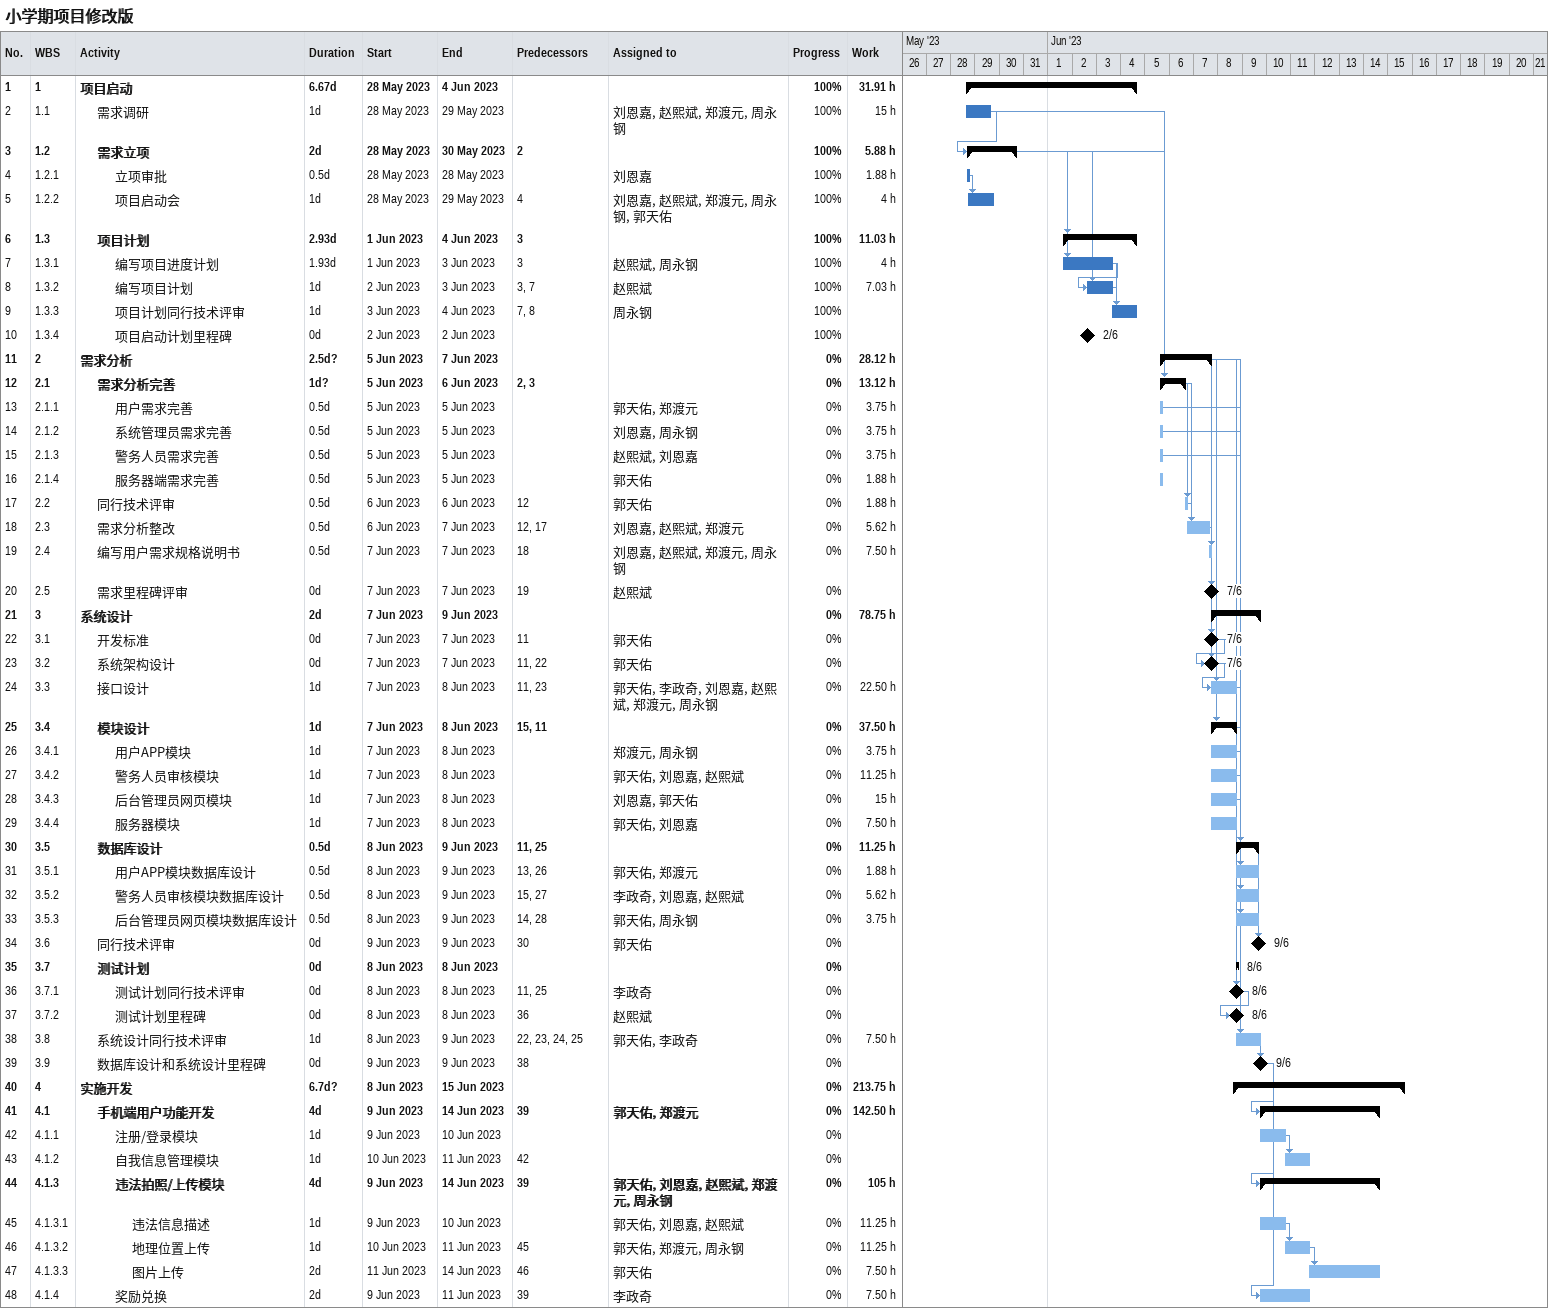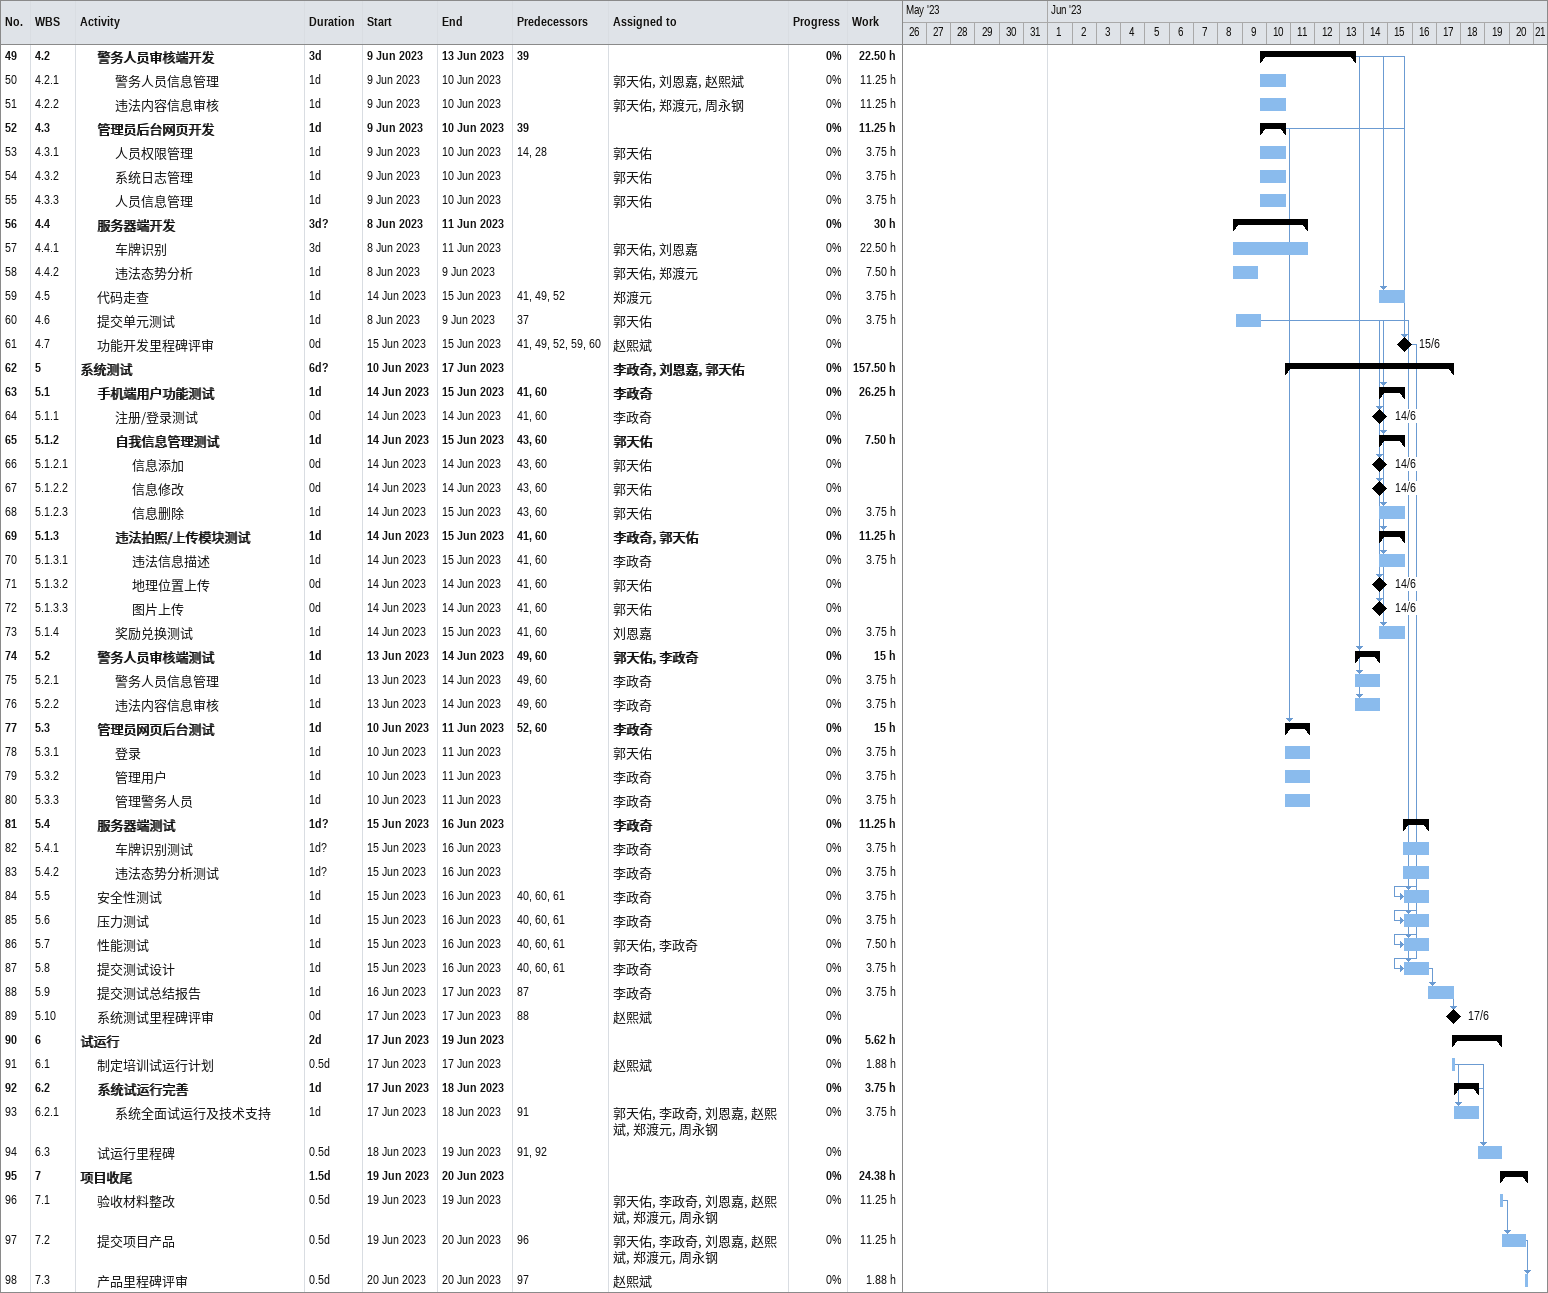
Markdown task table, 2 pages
小学期项目修改版

| ID | WBS | Task | Duration | Start | Finish | Predecessors | Resources | % complete | Work (h) |
|---|---|---|---|---|---|---|---|---|---|
| 1 | 1 | **项目启动** | 6.67d | 2023-05-28 | 2023-06-04 |  |  | 100 | 31.91 |
| 2 | 1.1 | 需求调研 | 1d | 2023-05-28 | 2023-05-29 |  | 刘恩嘉, 赵熙斌, 郑渡元, 周永钢 | 100 | 15 |
| 3 | 1.2 | **需求立项** | 2d | 2023-05-28 | 2023-05-30 | 2 |  | 100 | 5.88 |
| 4 | 1.2.1 | 立项审批 | 0.5d | 2023-05-28 | 2023-05-28 |  | 刘恩嘉 | 100 | 1.88 |
| 5 | 1.2.2 | 项目启动会 | 1d | 2023-05-28 | 2023-05-29 | 4 | 刘恩嘉, 赵熙斌, 郑渡元, 周永钢, 郭天佑 | 100 | 4 |
| 6 | 1.3 | **项目计划** | 2.93d | 2023-06-01 | 2023-06-04 | 3 |  | 100 | 11.03 |
| 7 | 1.3.1 | 编写项目进度计划 | 1.93d | 2023-06-01 | 2023-06-03 | 3 | 赵熙斌, 周永钢 | 100 | 4 |
| 8 | 1.3.2 | 编写项目计划 | 1d | 2023-06-02 | 2023-06-03 | 3, 7 | 赵熙斌 | 100 | 7.03 |
| 9 | 1.3.3 | 项目计划同行技术评审 | 1d | 2023-06-03 | 2023-06-04 | 7, 8 | 周永钢 | 100 |  |
| 10 | 1.3.4 | 项目启动计划里程碑 | 0d | 2023-06-02 | 2023-06-02 |  |  | 100 |  |
| 11 | 2 | **需求分析** | 2.5d? | 2023-06-05 | 2023-06-07 |  |  | 0 | 28.12 |
| 12 | 2.1 | **需求分析完善** | 1d? | 2023-06-05 | 2023-06-06 | 2, 3 |  | 0 | 13.12 |
| 13 | 2.1.1 | 用户需求完善 | 0.5d | 2023-06-05 | 2023-06-05 |  | 郭天佑, 郑渡元 | 0 | 3.75 |
| 14 | 2.1.2 | 系统管理员需求完善 | 0.5d | 2023-06-05 | 2023-06-05 |  | 刘恩嘉, 周永钢 | 0 | 3.75 |
| 15 | 2.1.3 | 警务人员需求完善 | 0.5d | 2023-06-05 | 2023-06-05 |  | 赵熙斌, 刘恩嘉 | 0 | 3.75 |
| 16 | 2.1.4 | 服务器端需求完善 | 0.5d | 2023-06-05 | 2023-06-05 |  | 郭天佑 | 0 | 1.88 |
| 17 | 2.2 | 同行技术评审 | 0.5d | 2023-06-06 | 2023-06-06 | 12 | 郭天佑 | 0 | 1.88 |
| 18 | 2.3 | 需求分析整改 | 0.5d | 2023-06-06 | 2023-06-07 | 12, 17 | 刘恩嘉, 赵熙斌, 郑渡元 | 0 | 5.62 |
| 19 | 2.4 | 编写用户需求规格说明书 | 0.5d | 2023-06-07 | 2023-06-07 | 18 | 刘恩嘉, 赵熙斌, 郑渡元, 周永钢 | 0 | 7.50 |
| 20 | 2.5 | 需求里程碑评审 | 0d | 2023-06-07 | 2023-06-07 | 19 | 赵熙斌 | 0 |  |
| 21 | 3 | **系统设计** | 2d | 2023-06-07 | 2023-06-09 |  |  | 0 | 78.75 |
| 22 | 3.1 | 开发标准 | 0d | 2023-06-07 | 2023-06-07 | 11 | 郭天佑 | 0 |  |
| 23 | 3.2 | 系统架构设计 | 0d | 2023-06-07 | 2023-06-07 | 11, 22 | 郭天佑 | 0 |  |
| 24 | 3.3 | 接口设计 | 1d | 2023-06-07 | 2023-06-08 | 11, 23 | 郭天佑, 李政奇, 刘恩嘉, 赵熙斌, 郑渡元, 周永钢 | 0 | 22.50 |
| 25 | 3.4 | **模块设计** | 1d | 2023-06-07 | 2023-06-08 | 15, 11 |  | 0 | 37.50 |
| 26 | 3.4.1 | 用户APP模块 | 1d | 2023-06-07 | 2023-06-08 |  | 郑渡元, 周永钢 | 0 | 3.75 |
| 27 | 3.4.2 | 警务人员审核模块 | 1d | 2023-06-07 | 2023-06-08 |  | 郭天佑, 刘恩嘉, 赵熙斌 | 0 | 11.25 |
| 28 | 3.4.3 | 后台管理员网页模块 | 1d | 2023-06-07 | 2023-06-08 |  | 刘恩嘉, 郭天佑 | 0 | 15 |
| 29 | 3.4.4 | 服务器模块 | 1d | 2023-06-07 | 2023-06-08 |  | 郭天佑, 刘恩嘉 | 0 | 7.50 |
| 30 | 3.5 | **数据库设计** | 0.5d | 2023-06-08 | 2023-06-09 | 11, 25 |  | 0 | 11.25 |
| 31 | 3.5.1 | 用户APP模块数据库设计 | 0.5d | 2023-06-08 | 2023-06-09 | 13, 26 | 郭天佑, 郑渡元 | 0 | 1.88 |
| 32 | 3.5.2 | 警务人员审核模块数据库设计 | 0.5d | 2023-06-08 | 2023-06-09 | 15, 27 | 李政奇, 刘恩嘉, 赵熙斌 | 0 | 5.62 |
| 33 | 3.5.3 | 后台管理员网页模块数据库设计 | 0.5d | 2023-06-08 | 2023-06-09 | 14, 28 | 郭天佑, 周永钢 | 0 | 3.75 |
| 34 | 3.6 | 同行技术评审 | 0d | 2023-06-09 | 2023-06-09 | 30 | 郭天佑 | 0 |  |
| 35 | 3.7 | **测试计划** | 0d | 2023-06-08 | 2023-06-08 |  |  | 0 |  |
| 36 | 3.7.1 | 测试计划同行技术评审 | 0d | 2023-06-08 | 2023-06-08 | 11, 25 | 李政奇 | 0 |  |
| 37 | 3.7.2 | 测试计划里程碑 | 0d | 2023-06-08 | 2023-06-08 | 36 | 赵熙斌 | 0 |  |
| 38 | 3.8 | 系统设计同行技术评审 | 1d | 2023-06-08 | 2023-06-09 | 22, 23, 24, 25 | 郭天佑, 李政奇 | 0 | 7.50 |
| 39 | 3.9 | 数据库设计和系统设计里程碑 | 0d | 2023-06-09 | 2023-06-09 | 38 |  | 0 |  |
| 40 | 4 | **实施开发** | 6.7d? | 2023-06-08 | 2023-06-15 |  |  | 0 | 213.75 |
| 41 | 4.1 | **手机端用户功能开发** | 4d | 2023-06-09 | 2023-06-14 | 39 | 郭天佑, 郑渡元 | 0 | 142.50 |
| 42 | 4.1.1 | 注册/登录模块 | 1d | 2023-06-09 | 2023-06-10 |  |  | 0 |  |
| 43 | 4.1.2 | 自我信息管理模块 | 1d | 2023-06-10 | 2023-06-11 | 42 |  | 0 |  |
| 44 | 4.1.3 | **违法拍照/上传模块** | 4d | 2023-06-09 | 2023-06-14 | 39 | 郭天佑, 刘恩嘉, 赵熙斌, 郑渡元, 周永钢 | 0 | 105 |
| 45 | 4.1.3.1 | 违法信息描述 | 1d | 2023-06-09 | 2023-06-10 |  | 郭天佑, 刘恩嘉, 赵熙斌 | 0 | 11.25 |
| 46 | 4.1.3.2 | 地理位置上传 | 1d | 2023-06-10 | 2023-06-11 | 45 | 郭天佑, 郑渡元, 周永钢 | 0 | 11.25 |
| 47 | 4.1.3.3 | 图片上传 | 2d | 2023-06-11 | 2023-06-14 | 46 | 郭天佑 | 0 | 7.50 |
| 48 | 4.1.4 | 奖励兑换 | 2d | 2023-06-09 | 2023-06-11 | 39 | 李政奇 | 0 | 7.50 |
| 49 | 4.2 | **警务人员审核端开发** | 3d | 2023-06-09 | 2023-06-13 | 39 |  | 0 | 22.50 |
| 50 | 4.2.1 | 警务人员信息管理 | 1d | 2023-06-09 | 2023-06-10 |  | 郭天佑, 刘恩嘉, 赵熙斌 | 0 | 11.25 |
| 51 | 4.2.2 | 违法内容信息审核 | 1d | 2023-06-09 | 2023-06-10 |  | 郭天佑, 郑渡元, 周永钢 | 0 | 11.25 |
| 52 | 4.3 | **管理员后台网页开发** | 1d | 2023-06-09 | 2023-06-10 | 39 |  | 0 | 11.25 |
| 53 | 4.3.1 | 人员权限管理 | 1d | 2023-06-09 | 2023-06-10 | 14, 28 | 郭天佑 | 0 | 3.75 |
| 54 | 4.3.2 | 系统日志管理 | 1d | 2023-06-09 | 2023-06-10 |  | 郭天佑 | 0 | 3.75 |
| 55 | 4.3.3 | 人员信息管理 | 1d | 2023-06-09 | 2023-06-10 |  | 郭天佑 | 0 | 3.75 |
| 56 | 4.4 | **服务器端开发** | 3d? | 2023-06-08 | 2023-06-11 |  |  | 0 | 30 |
| 57 | 4.4.1 | 车牌识别 | 3d | 2023-06-08 | 2023-06-11 |  | 郭天佑, 刘恩嘉 | 0 | 22.50 |
| 58 | 4.4.2 | 违法态势分析 | 1d | 2023-06-08 | 2023-06-09 |  | 郭天佑, 郑渡元 | 0 | 7.50 |
| 59 | 4.5 | 代码走查 | 1d | 2023-06-14 | 2023-06-15 | 41, 49, 52 | 郑渡元 | 0 | 3.75 |
| 60 | 4.6 | 提交单元测试 | 1d | 2023-06-08 | 2023-06-09 | 37 | 郭天佑 | 0 | 3.75 |
| 61 | 4.7 | 功能开发里程碑评审 | 0d | 2023-06-15 | 2023-06-15 | 41, 49, 52, 59, 60 | 赵熙斌 | 0 |  |
| 62 | 5 | **系统测试** | 6d? | 2023-06-10 | 2023-06-17 |  | 李政奇, 刘恩嘉, 郭天佑 | 0 | 157.50 |
| 63 | 5.1 | **手机端用户功能测试** | 1d | 2023-06-14 | 2023-06-15 | 41, 60 | 李政奇 | 0 | 26.25 |
| 64 | 5.1.1 | 注册/登录测试 | 0d | 2023-06-14 | 2023-06-14 | 41, 60 | 李政奇 | 0 |  |
| 65 | 5.1.2 | **自我信息管理测试** | 1d | 2023-06-14 | 2023-06-15 | 43, 60 | 郭天佑 | 0 | 7.50 |
| 66 | 5.1.2.1 | 信息添加 | 0d | 2023-06-14 | 2023-06-14 | 43, 60 | 郭天佑 | 0 |  |
| 67 | 5.1.2.2 | 信息修改 | 0d | 2023-06-14 | 2023-06-14 | 43, 60 | 郭天佑 | 0 |  |
| 68 | 5.1.2.3 | 信息删除 | 1d | 2023-06-14 | 2023-06-15 | 43, 60 | 郭天佑 | 0 | 3.75 |
| 69 | 5.1.3 | **违法拍照/上传模块测试** | 1d | 2023-06-14 | 2023-06-15 | 41, 60 | 李政奇, 郭天佑 | 0 | 11.25 |
| 70 | 5.1.3.1 | 违法信息描述 | 1d | 2023-06-14 | 2023-06-15 | 41, 60 | 李政奇 | 0 | 3.75 |
| 71 | 5.1.3.2 | 地理位置上传 | 0d | 2023-06-14 | 2023-06-14 | 41, 60 | 郭天佑 | 0 |  |
| 72 | 5.1.3.3 | 图片上传 | 0d | 2023-06-14 | 2023-06-14 | 41, 60 | 郭天佑 | 0 |  |
| 73 | 5.1.4 | 奖励兑换测试 | 1d | 2023-06-14 | 2023-06-15 | 41, 60 | 刘恩嘉 | 0 | 3.75 |
| 74 | 5.2 | **警务人员审核端测试** | 1d | 2023-06-13 | 2023-06-14 | 49, 60 | 郭天佑, 李政奇 | 0 | 15 |
| 75 | 5.2.1 | 警务人员信息管理 | 1d | 2023-06-13 | 2023-06-14 | 49, 60 | 李政奇 | 0 | 3.75 |
| 76 | 5.2.2 | 违法内容信息审核 | 1d | 2023-06-13 | 2023-06-14 | 49, 60 | 李政奇 | 0 | 3.75 |
| 77 | 5.3 | **管理员网页后台测试** | 1d | 2023-06-10 | 2023-06-11 | 52, 60 | 李政奇 | 0 | 15 |
| 78 | 5.3.1 | 登录 | 1d | 2023-06-10 | 2023-06-11 |  | 郭天佑 | 0 | 3.75 |
| 79 | 5.3.2 | 管理用户 | 1d | 2023-06-10 | 2023-06-11 |  | 李政奇 | 0 | 3.75 |
| 80 | 5.3.3 | 管理警务人员 | 1d | 2023-06-10 | 2023-06-11 |  | 李政奇 | 0 | 3.75 |
| 81 | 5.4 | **服务器端测试** | 1d? | 2023-06-15 | 2023-06-16 |  | 李政奇 | 0 | 11.25 |
| 82 | 5.4.1 | 车牌识别测试 | 1d? | 2023-06-15 | 2023-06-16 |  | 李政奇 | 0 | 3.75 |
| 83 | 5.4.2 | 违法态势分析测试 | 1d? | 2023-06-15 | 2023-06-16 |  | 李政奇 | 0 | 3.75 |
| 84 | 5.5 | 安全性测试 | 1d | 2023-06-15 | 2023-06-16 | 40, 60, 61 | 李政奇 | 0 | 3.75 |
| 85 | 5.6 | 压力测试 | 1d | 2023-06-15 | 2023-06-16 | 40, 60, 61 | 李政奇 | 0 | 3.75 |
| 86 | 5.7 | 性能测试 | 1d | 2023-06-15 | 2023-06-16 | 40, 60, 61 | 郭天佑, 李政奇 | 0 | 7.50 |
| 87 | 5.8 | 提交测试设计 | 1d | 2023-06-15 | 2023-06-16 | 40, 60, 61 | 李政奇 | 0 | 3.75 |
| 88 | 5.9 | 提交测试总结报告 | 1d | 2023-06-16 | 2023-06-17 | 87 | 李政奇 | 0 | 3.75 |
| 89 | 5.10 | 系统测试里程碑评审 | 0d | 2023-06-17 | 2023-06-17 | 88 | 赵熙斌 | 0 |  |
| 90 | 6 | **试运行** | 2d | 2023-06-17 | 2023-06-19 |  |  | 0 | 5.62 |
| 91 | 6.1 | 制定培训试运行计划 | 0.5d | 2023-06-17 | 2023-06-17 |  | 赵熙斌 | 0 | 1.88 |
| 92 | 6.2 | **系统试运行完善** | 1d | 2023-06-17 | 2023-06-18 |  |  | 0 | 3.75 |
| 93 | 6.2.1 | 系统全面试运行及技术支持 | 1d | 2023-06-17 | 2023-06-18 | 91 | 郭天佑, 李政奇, 刘恩嘉, 赵熙斌, 郑渡元, 周永钢 | 0 | 3.75 |
| 94 | 6.3 | 试运行里程碑 | 0.5d | 2023-06-18 | 2023-06-19 | 91, 92 |  | 0 |  |
| 95 | 7 | **项目收尾** | 1.5d | 2023-06-19 | 2023-06-20 |  |  | 0 | 24.38 |
| 96 | 7.1 | 验收材料整改 | 0.5d | 2023-06-19 | 2023-06-19 |  | 郭天佑, 李政奇, 刘恩嘉, 赵熙斌, 郑渡元, 周永钢 | 0 | 11.25 |
| 97 | 7.2 | 提交项目产品 | 0.5d | 2023-06-19 | 2023-06-20 | 96 | 郭天佑, 李政奇, 刘恩嘉, 赵熙斌, 郑渡元, 周永钢 | 0 | 11.25 |
| 98 | 7.3 | 产品里程碑评审 | 0.5d | 2023-06-20 | 2023-06-20 | 97 | 赵熙斌 | 0 | 1.88 |
